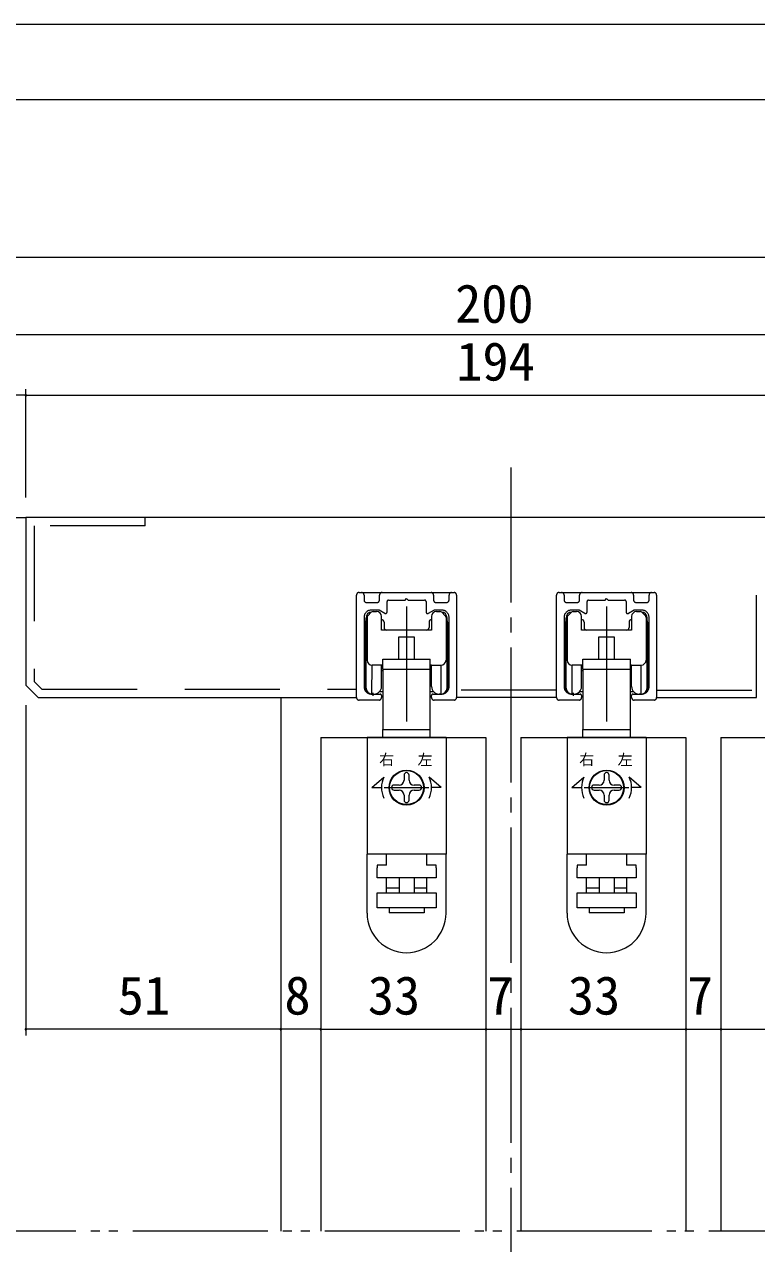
# Model space of a CAD drawing. Units: millimetres on the paper, enlarged 10 times, with parts at other scales. Extents: x -2000 to 2000, y -1385 to 1385.
# Drawn here: x -1569 to -1081, y 573 to 1385 of the extents above; entities that cross this region are included whole.
import ezdxf
from ezdxf.enums import TextEntityAlignment as Align

# ---------------------------------------------------------------- set-up
doc = ezdxf.new("R2010")
doc.units = ezdxf.units.MM
doc.header["$LTSCALE"] = 10
for name, pattern in [('CHAIN2', [12, 9, -1, 1, -1]), ('DOUBLE_CHAIN2', [12.8, 9, -1, 0.6, -0.6, 0.6, -1]), ('USER2', [9.525, 6.35, -3.175]), ('USER3', [31.75, 15.875, -3.175, 3.175, -3.175, 3.175, -3.175]), ('USER4', [50.8, 31.75, -6.35, 6.35, -6.35])]:
    doc.linetypes.add(name, pattern=pattern)
doc.layers.add('1-1_0', color=7, linetype='Continuous', lineweight=20)
doc.layers.add('2-0_18', color=7, linetype='Continuous', lineweight=18)
doc.styles.add('ＭＳ ゴシック', font='')
doc.styles.get('ＭＳ ゴシック').set_extended_font_data('MS Gothic')

msp = doc.modelspace()

# ---------------------------------------------------------------- linework, layer by layer
at = {"layer": '1-1_0'}
for p, q in [((-1950, 1335), (380, 1335)), ((-1950, 1230), (380, 1230))]:
    msp.add_line(p, q, dxfattribs=at)
msp.add_lwpolyline([(-2000, -1385), (2000, -1385), (2000, 1385), (-2000, 1385)], close=True, dxfattribs=at)
at = {"layer": '2-0_18', "color": 4, "lineweight": 9}
for p, q in [((-1577.8, 1178.46), (-911.14, 1178.46)), ((-1567.8, 1069.79), (-1567.8, 1142.04)), ((-1567.8, 1069.79), (-1567.8, 1142.04)), ((-1567.8, 1137.87), (-921.14, 1137.87)), ((-1567.8, 931.45), (-1567.8, 711.29)), ((-1397.8, 757.04), (-1397.8, 711.29)), ((-1397.8, 757.04), (-1397.8, 711.29)), ((-1371.14, 757.04), (-1371.14, 711.29)), ((-1397.8, 715.45), (-1567.8, 715.45)), ((-1371.14, 715.45), (-1397.8, 715.45)), ((-1371.14, 715.45), (-1261.14, 715.45)), ((-1261.14, 715.45), (-1237.8, 715.45)), ((-1237.8, 715.45), (-1127.8, 715.45)), ((-1127.8, 715.45), (-1104.47, 715.45)), ((-1104.47, 715.45), (-994.47, 715.45))]:
    msp.add_line(p, q, dxfattribs=at)
at = {"layer": '2-0_18', "color": 4, "linetype": 'CHAIN2', "lineweight": 9}
msp.add_line((-1244.47, 1089.79), (-1244.47, -27.68), dxfattribs=at)
at = {"layer": '2-0_18', "lineweight": 20}
for p, q in [((-1577.8, 1056.45), (-1567.8, 1056.45)), ((-1488.17, 1050.9), (-1488.17, 1056.45)), ((-1347.39, 936.46), (-1347.39, 1004.79)), ((-1345.72, 1006.46), (-1284.05, 1006.46)), ((-1280.72, 1004.79), (-1280.72, 936.46)), ((-1214.05, 936.46), (-1214.05, 1004.79)), ((-1212.39, 1006.46), (-1150.72, 1006.46)), ((-1147.39, 1004.79), (-1147.39, 936.46)), ((-1080.72, 936.46), (-1080.72, 1004.79)), ((-1337.54, 993.3), (-1339.9, 990.94)), ((-1336.37, 993.79), (-1334.06, 993.79)), ((-1294.06, 993.79), (-1291.75, 993.79)), ((-1290.57, 993.3), (-1288.21, 990.94)), ((-1204.21, 993.3), (-1206.57, 990.94)), ((-1203.03, 993.79), (-1200.72, 993.79)), ((-1160.72, 993.79), (-1158.41, 993.79)), ((-1157.23, 993.3), (-1154.88, 990.94)), ((-1341.39, 986.79), (-1341.39, 942.12)), ((-1340.39, 989.76), (-1340.39, 961.45)), ((-1330.72, 981.45), (-1330.72, 990.45)), ((-1329.06, 986.79), (-1329.06, 983.12)), ((-1299.06, 986.79), (-1299.06, 983.12)), ((-1297.39, 990.45), (-1297.39, 981.45)), ((-1287.72, 989.76), (-1287.72, 961.45)), ((-1286.72, 986.79), (-1286.72, 942.12)), ((-1208.06, 986.79), (-1208.06, 942.12)), ((-1207.06, 989.76), (-1207.06, 961.45)), ((-1197.39, 981.45), (-1197.39, 990.45)), ((-1195.72, 986.79), (-1195.72, 983.12)), ((-1165.72, 986.79), (-1165.72, 983.12)), ((-1164.06, 990.45), (-1164.06, 981.45)), ((-1154.39, 989.76), (-1154.39, 961.45)), ((-1153.39, 986.79), (-1153.39, 942.12)), ((-1297.39, 981.45), (-1330.72, 981.45)), ((-1319.39, 976.79), (-1319.39, 962.13)), ((-1308.72, 976.79), (-1319.39, 976.79)), ((-1308.72, 962.13), (-1308.72, 976.79)), ((-1164.06, 981.45), (-1197.39, 981.45)), ((-1186.06, 976.79), (-1186.06, 962.13)), ((-1175.39, 976.79), (-1186.06, 976.79)), ((-1175.39, 962.13), (-1175.39, 976.79)), ((-1298.2, 955.45), (-1298.2, 962.13)), ((-1164.86, 955.45), (-1164.86, 962.13)), ((-1330.72, 958.12), (-1337.06, 958.12)), ((-1329.91, 955.45), (-1298.2, 955.45)), ((-1329.91, 955.45), (-1329.91, 915.12)), ((-1298.2, 915.12), (-1298.2, 955.45)), ((-1297.39, 958.12), (-1291.06, 958.12)), ((-1197.39, 958.12), (-1203.72, 958.12)), ((-1196.58, 955.45), (-1164.86, 955.45)), ((-1196.58, 955.45), (-1196.58, 915.12)), ((-1164.86, 915.12), (-1164.86, 955.45)), ((-1164.06, 958.12), (-1157.72, 958.12)), ((-1559.47, 936.45), (-1347.39, 936.45)), ((-1397.8, 936.45), (-1397.8, 580.97)), ((-1332, 940.45), (-1329.91, 940.45)), ((-1298.2, 940.45), (-1296.11, 940.45)), ((-1214.05, 936.45), (-1280.72, 936.45)), ((-1198.66, 940.45), (-1196.58, 940.45)), ((-1164.86, 940.45), (-1162.78, 940.45)), ((-1147.39, 936.45), (-1080.72, 936.45)), ((-1329.91, 910.12), (-1298.2, 910.12)), ((-1327.36, 910.12), (-1327.36, 909.79)), ((-1300.7, 909.79), (-1300.7, 910.12)), ((-1298.2, 910.12), (-1298.2, 915.12)), ((-1196.58, 910.12), (-1164.86, 910.12)), ((-1194.03, 910.12), (-1194.03, 909.79)), ((-1167.36, 909.79), (-1167.36, 910.12)), ((-1164.86, 910.12), (-1164.86, 915.12)), ((-1371.14, 909.79), (-1371.14, 580.97)), ((-1371.14, 909.79), (-1261.14, 909.79)), ((-1261.14, 909.79), (-1261.14, 580.97)), ((-1237.8, 909.79), (-1237.8, 580.97)), ((-1237.8, 909.79), (-1127.8, 909.79)), ((-1127.8, 909.79), (-1127.8, 580.97)), ((-1104.47, 909.79), (-1104.47, 580.97)), ((-1104.47, 909.79), (-994.47, 909.79)), ((-1340.39, 792.79), (-1340.39, 832.12)), ((-1287.72, 792.79), (-1287.72, 832.12)), ((-1207.06, 792.79), (-1207.06, 832.12)), ((-1154.39, 792.79), (-1154.39, 832.12)), ((-1371.14, 797.01), (-1371.14, 711.29)), ((-1261.14, 797.01), (-1261.14, 711.29)), ((-1261.14, 797.01), (-1261.14, 711.29)), ((-1237.8, 797.01), (-1237.8, 711.29)), ((-1237.8, 797.01), (-1237.8, 711.29)), ((-1127.8, 797.01), (-1127.8, 711.29)), ((-1127.8, 797.01), (-1127.8, 711.29)), ((-1104.47, 797.01), (-1104.47, 711.29)), ((-1104.47, 797.01), (-1104.47, 711.29))]:
    msp.add_line(p, q, dxfattribs=at)
at = {"layer": '2-0_18', "linetype": 'USER2', "lineweight": 20}
for p, q in [((-1488.17, 1050.9), (-1562.25, 1050.9)), ((-1557.17, 942.01), (-1347.39, 942.01)), ((-1214.05, 941.45), (-1280.72, 941.45)), ((-1147.39, 941.45), (-1080.72, 941.45))]:
    msp.add_line(p, q, dxfattribs=at)
at = {"layer": '2-0_18', "color": 6, "linetype": 'USER3'}
for p, q in [((-1345.72, 1006.46), (-1344.05, 1006.46)), ((-1342.39, 1004.79), (-1342.39, 1001.46)), ((-1340.72, 999.79), (-1333.72, 999.79)), ((-1332.05, 1001.46), (-1332.05, 1004.79)), ((-1327.05, 993.44), (-1327.05, 1000.46)), ((-1301.05, 1000.46), (-1301.05, 993.44)), ((-1296.05, 1004.79), (-1296.05, 1001.46)), ((-1294.39, 999.79), (-1287.39, 999.79)), ((-1285.72, 1001.46), (-1285.72, 1004.79)), ((-1284.05, 1006.46), (-1282.39, 1006.46)), ((-1212.39, 1006.46), (-1210.72, 1006.46)), ((-1209.05, 1004.79), (-1209.05, 1001.46)), ((-1207.39, 999.79), (-1200.39, 999.79)), ((-1198.72, 1001.46), (-1198.72, 1004.79)), ((-1193.72, 993.44), (-1193.72, 1000.46)), ((-1167.72, 1000.46), (-1167.72, 993.44)), ((-1162.72, 1004.79), (-1162.72, 1001.46)), ((-1161.05, 999.79), (-1154.05, 999.79)), ((-1152.39, 1001.46), (-1152.39, 1004.79)), ((-1150.72, 1006.46), (-1149.05, 1006.46)), ((-1342.39, 989.79), (-1342.39, 943.79)), ((-1285.72, 943.79), (-1285.72, 989.79)), ((-1209.05, 989.79), (-1209.05, 943.79)), ((-1152.39, 943.79), (-1152.39, 989.79)), ((-1332.39, 934.79), (-1345.72, 934.79)), ((-1337.39, 938.79), (-1331.72, 938.79)), ((-1330.72, 937.79), (-1330.72, 936.46)), ((-1297.39, 936.46), (-1297.39, 937.79)), ((-1296.39, 938.79), (-1290.72, 938.79)), ((-1282.39, 934.79), (-1295.72, 934.79)), ((-1199.05, 934.79), (-1212.39, 934.79)), ((-1204.05, 938.79), (-1198.39, 938.79)), ((-1197.39, 937.79), (-1197.39, 936.46)), ((-1164.05, 936.46), (-1164.05, 937.79)), ((-1163.05, 938.79), (-1157.39, 938.79)), ((-1149.05, 934.79), (-1162.39, 934.79))]:
    msp.add_line(p, q, dxfattribs=at)
at = {"layer": '2-0_18', "color": 3, "linetype": 'USER4'}
for p, q in [((-1314.05, 997.19), (-1314.05, 920.52)), ((-1180.72, 997.19), (-1180.72, 920.52))]:
    msp.add_line(p, q, dxfattribs=at)
at = {"layer": '2-0_18'}
for p, q in [((-1341.05, 942.79), (-1341.05, 989.46)), ((-1287.05, 942.79), (-1287.05, 989.46)), ((-1207.72, 942.79), (-1207.72, 989.46)), ((-1153.72, 942.79), (-1153.72, 989.46)), ((-1337.07, 938.79), (-1337.05, 958.12)), ((-1330.72, 943.79), (-1330.72, 958.12)), ((-1330.72, 954.46), (-1329.91, 954.46)), ((-1297.39, 954.46), (-1298.2, 954.46)), ((-1297.39, 943.79), (-1297.39, 958.12)), ((-1291.04, 938.79), (-1291.06, 958.12)), ((-1203.74, 938.79), (-1203.72, 958.12)), ((-1197.39, 943.79), (-1197.39, 958.12)), ((-1197.39, 954.46), (-1196.58, 954.46)), ((-1164.05, 954.46), (-1164.86, 954.46)), ((-1164.05, 943.79), (-1164.06, 958.12)), ((-1157.71, 938.79), (-1157.72, 958.12)), ((-1337.05, 938.79), (-1335.72, 938.79)), ((-1291.05, 938.79), (-1292.39, 938.79)), ((-1203.72, 938.79), (-1202.39, 938.79)), ((-1157.72, 938.79), (-1159.05, 938.79)), ((-1340.39, 909.79), (-1340.39, 832.12)), ((-1287.72, 909.79), (-1340.39, 909.79)), ((-1287.72, 909.79), (-1287.72, 832.12)), ((-1207.06, 909.79), (-1207.06, 832.12)), ((-1154.39, 909.79), (-1207.06, 909.79)), ((-1154.39, 909.79), (-1154.39, 832.12)), ((-1337.15, 876.45), (-1329.18, 883.45)), ((-1319.06, 878.12), (-1322.39, 878.12)), ((-1315.72, 884.79), (-1315.72, 881.45)), ((-1312.39, 881.45), (-1312.39, 884.79)), ((-1305.72, 878.12), (-1309.06, 878.12)), ((-1290.96, 876.45), (-1298.93, 883.45)), ((-1203.82, 876.45), (-1195.85, 883.45)), ((-1185.72, 878.12), (-1189.06, 878.12)), ((-1182.39, 884.79), (-1182.39, 881.45)), ((-1179.06, 881.45), (-1179.06, 884.79)), ((-1172.39, 878.12), (-1175.72, 878.12)), ((-1157.63, 876.45), (-1165.6, 883.45)), ((-1337.15, 876.45), (-1330.72, 876.45)), ((-1328.94, 876.45), (-1299.17, 876.45)), ((-1322.39, 874.79), (-1319.06, 874.79)), ((-1315.72, 871.45), (-1315.72, 868.12)), ((-1312.39, 868.12), (-1312.39, 871.45)), ((-1309.06, 874.79), (-1305.72, 874.79)), ((-1290.96, 876.45), (-1297.39, 876.45)), ((-1203.82, 876.45), (-1197.39, 876.45)), ((-1195.61, 876.45), (-1165.83, 876.45)), ((-1189.06, 874.79), (-1185.72, 874.79)), ((-1182.39, 871.45), (-1182.39, 868.12)), ((-1179.06, 868.12), (-1179.06, 871.45)), ((-1175.72, 874.79), (-1172.39, 874.79)), ((-1157.63, 876.45), (-1164.06, 876.45)), ((-1287.72, 832.12), (-1340.39, 832.12)), ((-1327.39, 824.79), (-1327.39, 832.12)), ((-1300.72, 832.12), (-1300.72, 824.79)), ((-1154.39, 832.12), (-1207.06, 832.12)), ((-1194.06, 824.79), (-1194.06, 832.12)), ((-1167.39, 832.12), (-1167.39, 824.79)), ((-1327.39, 824.79), (-1333.72, 824.79)), ((-1333.72, 824.79), (-1333.72, 823.12)), ((-1294.39, 824.79), (-1300.72, 824.79)), ((-1294.39, 823.12), (-1294.39, 824.79)), ((-1294.39, 823.12), (-1294.39, 816.45)), ((-1194.06, 824.79), (-1200.39, 824.79)), ((-1200.39, 824.79), (-1200.39, 823.12)), ((-1161.06, 824.79), (-1167.39, 824.79)), ((-1161.06, 823.12), (-1161.06, 824.79)), ((-1161.06, 823.12), (-1161.06, 816.45)), ((-1327.39, 809.79), (-1327.39, 816.45)), ((-1319.06, 816.45), (-1319.06, 806.45)), ((-1309.06, 816.45), (-1309.06, 806.45)), ((-1300.72, 816.45), (-1300.72, 809.79)), ((-1194.06, 809.79), (-1194.06, 816.45)), ((-1185.72, 816.45), (-1185.72, 806.45)), ((-1175.72, 816.45), (-1175.72, 806.45)), ((-1167.39, 816.45), (-1167.39, 809.79)), ((-1333.72, 796.45), (-1333.72, 806.45)), ((-1333.72, 806.45), (-1294.39, 806.45)), ((-1327.39, 809.79), (-1319.06, 809.79)), ((-1327.39, 806.45), (-1327.39, 809.79)), ((-1200.39, 796.45), (-1200.39, 806.45)), ((-1200.39, 806.45), (-1161.06, 806.45)), ((-1194.06, 809.79), (-1185.72, 809.79)), ((-1194.06, 806.45), (-1194.06, 809.79)), ((-1325.72, 796.45), (-1325.72, 793.12)), ((-1192.39, 796.45), (-1192.39, 793.12))]:
    msp.add_line(p, q, dxfattribs=at)
at = {"layer": '2-0_18', "color": 2}
for p, q in [((-1336.4, 939.59), (-1336.4, 937.65)), ((-1203.07, 939.59), (-1203.07, 937.65))]:
    msp.add_line(p, q, dxfattribs=at)
at = {"layer": '2-0_18', "linetype": 'DOUBLE_CHAIN2', "lineweight": 20}
msp.add_line((-894.47, 580.97), (-1594.47, 580.97), dxfattribs=at)
at = {"layer": '2-0_18', "color": 4, "lineweight": 9}
msp.add_lwpolyline([(-1567.8, 1137.87), (-1577.8, 1137.87), (-1608.08, 1137.87)], dxfattribs=at)
at = {"layer": '2-0_18', "lineweight": 20}
for points in [[(-929.47, 936.45), (-921.14, 944.79), (-921.14, 1056.45), (-1567.8, 1056.45), (-1567.8, 944.79), (-1559.47, 936.45)], [(-1329.91, 955.45), (-1329.91, 962.13), (-1298.2, 962.13)], [(-1196.58, 955.45), (-1196.58, 962.13), (-1164.86, 962.13)], [(-1329.91, 910.12), (-1329.91, 915.12), (-1298.2, 915.12)], [(-1196.58, 910.12), (-1196.58, 915.12), (-1164.86, 915.12)]]:
    msp.add_lwpolyline(points, dxfattribs=at)
at = {"layer": '2-0_18', "linetype": 'USER2', "lineweight": 20}
msp.add_lwpolyline([(-1562.25, 1050.9), (-1562.25, 947.09), (-1557.17, 942.01)], dxfattribs=at)
at = {"layer": '2-0_18', "color": 6, "linetype": 'USER3'}
for points in [[(-1330.39, 1006.46), (-1314.05, 1006.46), (-1297.72, 1006.46)], [(-1326.05, 1001.46), (-1315.05, 1001.46), (-1314.05, 1002.46), (-1313.05, 1001.46), (-1302.05, 1001.46)], [(-1197.05, 1006.46), (-1180.72, 1006.46), (-1164.39, 1006.46)], [(-1192.72, 1001.46), (-1181.72, 1001.46), (-1180.72, 1002.46), (-1179.72, 1001.46), (-1168.72, 1001.46)], [(-1328.55, 992.58), (-1332.39, 994.79), (-1337.39, 994.79)], [(-1290.72, 994.79), (-1295.72, 994.79), (-1299.55, 992.58)], [(-1195.22, 992.58), (-1199.05, 994.79), (-1204.05, 994.79)], [(-1157.39, 994.79), (-1162.39, 994.79), (-1166.22, 992.58)]]:
    msp.add_lwpolyline(points, dxfattribs=at)
at = {"layer": '2-0_18'}
for points in [[(-1294.39, 816.45), (-1333.72, 816.45), (-1333.72, 823.12)], [(-1161.06, 816.45), (-1200.39, 816.45), (-1200.39, 823.12)], [(-1294.39, 806.45), (-1294.39, 796.45), (-1333.72, 796.45)], [(-1309.06, 809.79), (-1300.72, 809.79), (-1300.72, 806.45)], [(-1161.06, 806.45), (-1161.06, 796.45), (-1200.39, 796.45)], [(-1175.72, 809.79), (-1167.39, 809.79), (-1167.39, 806.45)], [(-1302.39, 796.45), (-1302.39, 793.12), (-1325.72, 793.12)], [(-1169.06, 796.45), (-1169.06, 793.12), (-1192.39, 793.12)]]:
    msp.add_lwpolyline(points, dxfattribs=at)
for centre, radius in [((-1314.06, 876.45), 11.67), ((-1314.06, 876.45), 11.33), ((-1180.72, 876.45), 11.67), ((-1180.72, 876.45), 11.33)]:
    msp.add_circle(centre, radius, dxfattribs=at)
at = {"layer": '2-0_18', "color": 4, "lineweight": 9}
for centre, start, end in [((-1567.8, 1137.87), 0, 180), ((-1567.8, 1137.87), 0, 180), ((-1567.8, 1137.87), 180, 0), ((-1567.8, 1137.87), 180, 0), ((-1567.8, 715.45), 0, 180), ((-1567.8, 715.45), 180, 0), ((-1397.8, 715.45), 0, 180), ((-1397.8, 715.45), 0, 180), ((-1397.8, 715.45), 180, 0), ((-1397.8, 715.45), 180, 0), ((-1371.14, 715.45), 0, 180), ((-1371.14, 715.45), 0, 180), ((-1371.14, 715.45), 180, 0), ((-1371.14, 715.45), 180, 0), ((-1261.14, 715.45), 0, 180), ((-1261.14, 715.45), 0, 180), ((-1261.14, 715.45), 180, 0), ((-1261.14, 715.45), 180, 0), ((-1237.8, 715.45), 0, 180), ((-1237.8, 715.45), 0, 180), ((-1237.8, 715.45), 180, 0), ((-1237.8, 715.45), 180, 0), ((-1127.8, 715.45), 0, 180), ((-1127.8, 715.45), 0, 180), ((-1127.8, 715.45), 180, 0), ((-1127.8, 715.45), 180, 0), ((-1104.47, 715.45), 0, 180), ((-1104.47, 715.45), 0, 180), ((-1104.47, 715.45), 180, 0), ((-1104.47, 715.45), 180, 0)]:
    msp.add_arc(centre, 0.521, start, end, dxfattribs=at)
at = {"layer": '2-0_18', "color": 6, "linetype": 'USER3'}
for centre, radius, start, end in [((-1345.72, 1004.79), 1.67, 90, 180), ((-1344.05, 1004.79), 1.67, 360, 90), ((-1340.72, 1001.46), 1.67, 180, 270), ((-1333.72, 1001.46), 1.67, 270, 0), ((-1330.39, 1004.79), 1.67, 90, 180), ((-1326.05, 1000.46), 1, 90, 180), ((-1302.05, 1000.46), 1, 0, 90), ((-1297.72, 1004.79), 1.67, 360, 90), ((-1294.39, 1001.46), 1.67, 180, 270), ((-1287.39, 1001.46), 1.67, 270, 0), ((-1284.05, 1004.79), 1.67, 90, 180), ((-1282.39, 1004.79), 1.67, 360, 90), ((-1212.39, 1004.79), 1.67, 90, 180), ((-1210.72, 1004.79), 1.67, 360, 90), ((-1207.39, 1001.46), 1.67, 180, 270), ((-1200.39, 1001.46), 1.67, 270, 0), ((-1197.05, 1004.79), 1.67, 90, 180), ((-1192.72, 1000.46), 1, 90, 180), ((-1168.72, 1000.46), 1, 0, 90), ((-1164.39, 1004.79), 1.67, 360, 90), ((-1161.05, 1001.46), 1.67, 180, 270), ((-1154.05, 1001.46), 1.67, 270, 0), ((-1150.72, 1004.79), 1.67, 90, 180), ((-1149.05, 1004.79), 1.67, 360, 90), ((-1337.39, 989.79), 5, 90, 180), ((-1328.05, 993.44), 1, 240, 0), ((-1300.05, 993.44), 1, 180, 300), ((-1290.72, 989.79), 5, 0, 90), ((-1204.05, 989.79), 5, 90, 180), ((-1194.72, 993.44), 1, 240, 0), ((-1166.72, 993.44), 1, 180, 300), ((-1157.39, 989.79), 5, 0, 90), ((-1337.39, 943.79), 5, 180, 270), ((-1290.72, 943.79), 5, 270, 0), ((-1204.05, 943.79), 5, 180, 270), ((-1157.39, 943.79), 5, 270, 0), ((-1345.72, 936.46), 1.67, 180, 270), ((-1332.39, 936.46), 1.67, 270, 0), ((-1331.72, 937.79), 1, 360, 90), ((-1296.39, 937.79), 1, 90, 180), ((-1295.72, 936.46), 1.67, 180, 270), ((-1282.39, 936.46), 1.67, 270, 0), ((-1212.39, 936.46), 1.67, 180, 270), ((-1199.05, 936.46), 1.67, 270, 0), ((-1198.39, 937.79), 1, 360, 90), ((-1162.39, 936.46), 1.67, 180, 270), ((-1163.05, 937.79), 1, 90, 180), ((-1149.05, 936.46), 1.67, 270, 0)]:
    msp.add_arc(centre, radius, start, end, dxfattribs=at)
at = {"layer": '2-0_18'}
for centre, radius, start, end in [((-1337.05, 989.46), 4, 94.64843, 180), ((-1291.05, 989.46), 4, 0, 85.35157), ((-1203.72, 989.46), 4, 94.64843, 180), ((-1157.72, 989.46), 4, 0, 85.35157), ((-1337.05, 942.79), 4, 180, 270), ((-1335.72, 943.79), 5, 270, 0), ((-1292.39, 943.79), 5, 180, 270), ((-1291.05, 942.79), 4, 270, 0), ((-1203.72, 942.79), 4, 180, 270), ((-1202.39, 943.79), 5, 270, 0), ((-1159.05, 943.79), 5, 180, 270), ((-1157.72, 942.79), 4, 270, 0), ((-1314.06, 884.79), 1.67, 90, 180), ((-1314.06, 884.79), 1.67, 0, 90), ((-1180.72, 884.79), 1.67, 90, 180), ((-1180.72, 884.79), 1.67, 0, 90), ((-1314.06, 876.45), 16.67, 155.16542, 204.83459), ((-1322.39, 876.45), 1.67, 90, 180), ((-1319.06, 881.45), 3.33, 270, 0), ((-1309.06, 881.45), 3.33, 180, 270), ((-1305.72, 876.45), 1.67, 0, 90), ((-1314.06, 876.45), 16.67, 335.16541, 24.83458), ((-1180.72, 876.45), 16.67, 155.16542, 204.83459), ((-1189.06, 876.45), 1.67, 90, 180), ((-1185.72, 881.45), 3.33, 270, 0), ((-1175.72, 881.45), 3.33, 180, 270), ((-1172.39, 876.45), 1.67, 0, 90), ((-1180.72, 876.45), 16.67, 335.16541, 24.83458), ((-1322.39, 876.45), 1.67, 180, 270), ((-1319.06, 871.45), 3.33, 0, 90), ((-1309.06, 871.45), 3.33, 90, 180), ((-1305.72, 876.45), 1.67, 270, 0), ((-1189.06, 876.45), 1.67, 180, 270), ((-1185.72, 871.45), 3.33, 0, 90), ((-1175.72, 871.45), 3.33, 90, 180), ((-1172.39, 876.45), 1.67, 270, 0), ((-1314.06, 868.12), 1.67, 180, 270), ((-1314.06, 868.12), 1.67, 270, 0), ((-1180.72, 868.12), 1.67, 180, 270), ((-1180.72, 868.12), 1.67, 270, 0)]:
    msp.add_arc(centre, radius, start, end, dxfattribs=at)
at = {"layer": '2-0_18', "lineweight": 20}
for centre, radius, start, end in [((-1336.37, 992.12), 1.67, 90, 135), ((-1334.06, 990.45), 3.33, 360, 90), ((-1294.06, 990.45), 3.33, 90, 180), ((-1291.75, 992.12), 1.67, 45, 90), ((-1203.03, 992.12), 1.67, 90, 135), ((-1200.72, 990.45), 3.33, 360, 90), ((-1160.72, 990.45), 3.33, 90, 180), ((-1158.41, 992.12), 1.67, 45, 90), ((-1339.72, 986.79), 1.67, 143.10953, 180), ((-1338.72, 989.76), 1.67, 135, 180), ((-1330.72, 986.79), 1.67, 360, 90), ((-1327.39, 983.12), 1.67, 180, 270), ((-1300.72, 983.12), 1.67, 270, 0), ((-1297.39, 986.79), 1.67, 90, 180), ((-1289.39, 989.76), 1.67, 0, 45), ((-1288.39, 986.79), 1.67, 0, 36.78801), ((-1206.39, 986.79), 1.67, 143.10953, 180), ((-1205.39, 989.76), 1.67, 135, 180), ((-1197.39, 986.79), 1.67, 360, 90), ((-1194.06, 983.12), 1.67, 180, 270), ((-1167.39, 983.12), 1.67, 270, 0), ((-1164.06, 986.79), 1.67, 90, 180), ((-1156.06, 989.76), 1.67, 0, 45), ((-1155.06, 986.79), 1.67, 0, 36.78801), ((-1337.06, 961.45), 3.33, 180, 270), ((-1291.06, 961.45), 3.33, 270, 360), ((-1203.72, 961.45), 3.33, 180, 270), ((-1157.72, 961.45), 3.33, 270, 360), ((-1330.72, 954.79), 3.33, 75.95044, 90), ((-1297.39, 954.79), 3.33, 90, 104.0179), ((-1197.39, 954.79), 3.33, 75.95044, 90), ((-1164.06, 954.79), 3.33, 90, 104.0179), ((-1339.72, 942.12), 1.67, 180, 245.90184), ((-1288.39, 942.12), 1.67, 294.19339, 360), ((-1206.39, 942.12), 1.67, 180, 245.90184), ((-1155.06, 942.12), 1.67, 294.19339, 360), ((-1314.06, 792.79), 26.33, 180, 0), ((-1180.72, 792.79), 26.33, 180, 0)]:
    msp.add_arc(centre, radius, start, end, dxfattribs=at)

# ---------------------------------------------------------------- texts
at = {"layer": '2-0_18', "style": 'ＭＳ ゴシック'}
for s, height, p in [('200', 25.66, (-1281.72, 1178.46)), ('194', 25.66, (-1280.94, 1139.96)), ('右', 7.33, (-1332.29, 889.32)), ('左', 7.33, (-1306.69, 889.12)), ('右', 7.33, (-1198.96, 889.32)), ('左', 7.33, (-1173.36, 889.12)), ('51', 25.66, (-1506.53, 717.54)), ('8', 25.66, (-1395.44, 717.54)), ('33', 25.66, (-1339.86, 717.54)), ('7', 25.66, (-1260.44, 717.54)), ('33', 25.66, (-1206.53, 717.54)), ('7', 25.66, (-1127.11, 717.54))]:
    msp.add_text(s, height=height, dxfattribs=at).set_placement(p, align=Align.BOTTOM_LEFT)

doc.saveas('drawing.dxf')
